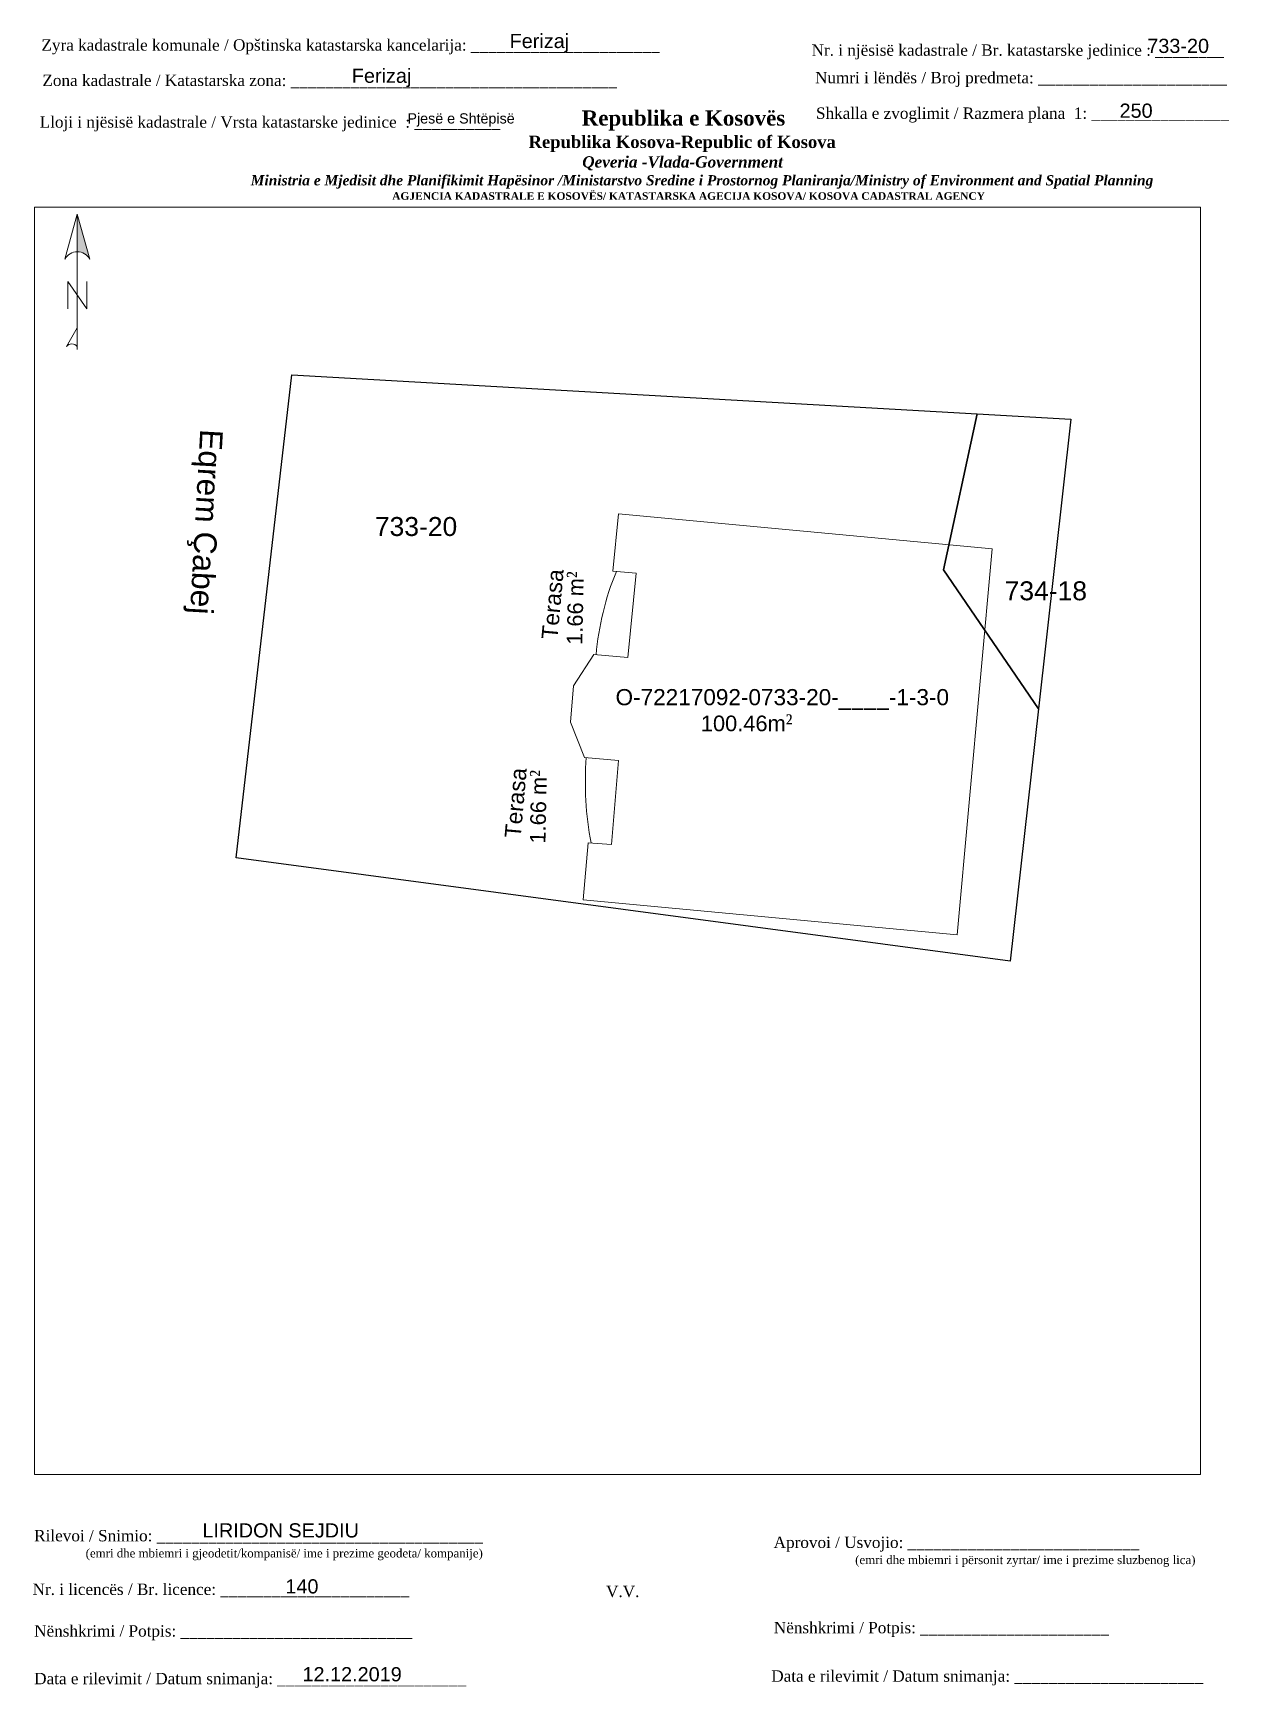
# Paper-space layout 'Kati1' of a CAD drawing. Header units: metres, sheet in millimetres. Extents: x 0 to 211, y 0 to 291.
# The model-space entities are those that its viewports show. They can reach past a viewport. Long polylines and large blocks are cut down to what shows.
import ezdxf

# ---------------------------------------------------------------- set-up
doc = ezdxf.new("R2010")
doc.units = ezdxf.units.M
doc.layers.get('0').update_dxf_attribs({"lineweight": 0})
for name, color, linetype, lineweight in [('emrat e rrugeve', 7, 'Continuous', 0), ('etazha1', 190, 'Continuous', 0), ('etazha1_terasa', 190, 'Continuous', 0), ('Korniza e jashtme', 7, 'Continuous', 0), ('Korniza e jashtme txt', 7, 'Continuous', 0)]:
    doc.layers.add(name, color=color, linetype=linetype, lineweight=lineweight)
doc.layers.add('Nr Parceles Baze', color=7, linetype='Continuous')
doc.layers.add('Parcela Baze', color=7, linetype='Continuous')
doc.styles.get("Standard").update_dxf_attribs({"font": 'arial.ttf'})

# ---------------------------------------------------------------- blocks, each defined once
blk = doc.blocks.new('*U54')
at = {"linetype": 'ByBlock', "lineweight": -2}
blk.add_hatch(color=0, dxfattribs=at).paths.add_polyline_path([(0, 562), (0, 301, -0.269143), (87, 250)])
at = {"color": 0, "linetype": 'ByBlock', "lineweight": -2}
for points in [[(87, 250, 0.580323), (-87, 250), (0, 562), (87, 250), (0, 562), (0, 300)], [(0, -356, 0.5), (-75, -356), (0, -225)]]:
    blk.add_lwpolyline(points, format="xyb", dxfattribs=at)
for points in [[(0, -375), (0, 562)], [(-66, -94), (-66, 94), (66, -94), (66, 94)]]:
    blk.add_lwpolyline(points, dxfattribs=at)

msp = doc.modelspace()

# ---------------------------------------------------------------- linework, layer by layer
at = {"layer": 'etazha1', "color": 1, "elevation": 619.59, "flags": 128}
msp.add_lwpolyline([(7511876.361, 4692118.294), (7511876.175, 4692116.083), (7511875.558, 4692116.127), (7511875.429, 4692114.618), (7511885.301, 4692113.694), (7511886.228, 4692123.884), (7511876.356, 4692124.808), (7511876.209, 4692123.297), (7511876.83, 4692123.239), (7511876.604, 4692121.013), (7511875.706, 4692121.091), (7511875.172, 4692120.269), (7511875.094, 4692119.311), (7511875.461, 4692118.378)], close=True, dxfattribs=at)
at = {"layer": 'etazha1_terasa', "elevation": 619.59, "flags": 128}
for points in [[(7511876.305, 4692123.288, 0.077706), (7511875.769, 4692121.086)], [(7511875.51, 4692118.374, 0.066466), (7511875.636, 4692116.121)]]:
    msp.add_lwpolyline(points, format="xyb", dxfattribs=at)
at = {"layer": 'Parcela Baze'}
for points in [[(7511884.942, 4692123.331), (7511887.445, 4692119.66), (7511886.701, 4692113), (7511866.27, 4692115.73), (7511867.739, 4692128.479), (7511885.831, 4692127.443), (7511884.942, 4692123.331)], [(7511887.445, 4692119.66), (7511884.942, 4692123.331), (7511885.831, 4692127.443), (7511888.297, 4692127.302), (7511887.445, 4692119.66)]]:
    msp.add_lwpolyline(points, dxfattribs=at)

# ---------------------------------------------------------------- texts
at = {"insert": (7511865.92, 4692127.019), "char_height": 0.6, "attachment_point": 1, "rotation": 266.8034}
msp.add_mtext_dynamic_manual_height_columns('Eqrem Çabej', width=18.54012, gutter_width=1, heights=[0], dxfattribs=at)
at = {"layer": 'emrat e rrugeve', "attachment_point": 1}
for s, width, insert, char_height, rotation in [('\\pt4.688;Terasa', 2.03183, (7511874.324, 4692121.52, -619.788), 0.42619, 84.8752), ('1.66 m{\\fGaramond|b0|i0|c0|p18;\\H1.0833x;²}', 2.51217, (7511874.957, 4692121.356), 0.41234, 88.7967), ('\\pt4.688;Terasa', 2.03183, (7511873.35, 4692116.276, -619.788), 0.42619, 84.8752), ('1.66 m{\\fGaramond|b0|i0|c0|p18;\\H1.0833x;²}', 2.51217, (7511873.983, 4692116.111), 0.41234, 88.7967)]:
    msp.add_mtext_dynamic_manual_height_columns(s, width=width, gutter_width=0.935, heights=[0], dxfattribs=dict(at, insert=insert, char_height=char_height, rotation=rotation))
for s, width, insert, char_height in [('\\pt4.688;O-72217092-0733-20-____-1-3-0', 9.34647, (7511876.282, 4692120.183, 619.788), 0.42619), ('100.46m{\\fGaramond|b0|i0|c0|p18;\\H1.0833x;²}', 2.51217, (7511878.533, 4692119.517, 1239.576), 0.41234)]:
    msp.add_mtext_dynamic_manual_height_columns(s, width=width, gutter_width=0.935, heights=[0], dxfattribs=dict(at, insert=insert, char_height=char_height))
at = {"layer": 'Nr Parceles Baze'}
for s, p in [('733-20', (7511869.928, 4692124.223)), ('734-18', (7511886.553, 4692122.526))]:
    msp.add_text(s, height=0.5, dxfattribs=at).set_placement(p)

psp = doc.layouts.new('Kati1')

# ---------------------------------------------------------------- block references
at = {"xscale": 0.0254, "yscale": 0.0254, "zscale": 0.0254}
psp.add_blockref('*U54', (7.95, 245.33), dxfattribs=at)

# ---------------------------------------------------------------- texts
at = {"layer": 'Korniza e jashtme txt'}
for s, insert, char_height, width, attachment_point in [('Ferizaj', (84.04, 291.31), 2.5, 19.3474, 1), ('{\\fTimes New Roman|b0|i0|c0|p18; Zyra kadastrale komunale / Opštinska katastarska kancelarija: ______________________}', (0.89, 290.36), 2, 114.6874, 1), ('{\\fTimes New Roman|b0|i0|c0|p18;Nr. i njësisë kadastrale / Br. katastarske jedinice : ________}', (137.18, 289.46), 2, 98.5379, 1), ('733-20', (196.26, 290.45), 2.5, 23.5616, 1), ('Ferizaj', (56.27, 285.2), 2.5, 40.037, 1), ('{\\fTimes New Roman|b0|i0|c0|p18; Zona kadastrale / Katastarska zona: ______________________________________}', (1.06, 284.14), 2, 101.8807, 1), ('{\\fTimes New Roman|b0|i0|c0|p18; Numri i lëndës / Broj predmeta: ______________________}', (137.03, 284.61), 2, 83.344, 1), ('{\\fTimes New Roman|b0|i0|c0|p18; Lloji i njësisë kadastrale / Vrsta katastarske jedinice  : __________ }', (0.58, 276.81), 2, 108.0893, 1), ('\\pi77.297;{\\fBook Antiqua|b1|i0|c0|p18;\\H1.333x;Republika e Kosovës\\fTimes New Roman|b1|i0|c0|p18;\\P\\pi67.927;\\fBook Antiqua|b1|i0|c0|p18;\\H0.8125x;Republika Kosova-Republic of Kosova\\fTimes New Roman|b1|i0|c0|p18;\\P\\pi77.378;\\fBook Antiqua|b1|i1|c0|p18;\\H0.9233x;Qeveria -Vlada-Government \\P\\pi13.032,l6,t23.033;\\fTimes New Roman|b1|i1|c0|p18;\\H0.9x;Ministria e Mjedisit dhe Planifikimit Hapësinor /Ministarstvo Sredine i Prostornog Planiranja/Ministry of Environment and Spatial Planning\\P\\pi43.931,l0,tz;\\fBook Antiqua|b1|i0|c0|p18;\\H0.7406x;AGJENCIA KADASTRALE E KOSOVËS/ KATASTARSKA AGECIJA KOSOVA/ KOSOVA CADASTRAL AGENCY}', (19.44, 277.84), 2, 191.8237, 1), ('Pjesë e Shtëpisë', (66.06, 277.34), 1.8, 26.834, 1), ('{\\fTimes New Roman|b0|i0|c0|p18; Shkalla e zvoglimit / Razmera plana  1: ________________}', (137.2, 278.36), 2, 98.5379, 1), ('250', (191.38, 279.05), 2.5, 19.3474, 1), ('LIRIDON SEJDIU', (29.97, 29.26), 2.5, 35.1364, 1), ('{\\fTimes New Roman|b0|i0|c0|p18; Rilevoi / Snimio: ______________________________________\\P             \\H0.75x;(emri dhe mbiemri i gjeodetit/kompanisë/ ime i prezime geodeta/ kompanije)}', (-0.39, 28.08), 2, 87.3883, 1), ('{\\fTimes New Roman|b0|i0|c0|p18; Aprovoi / Usvojio: ___________________________\\P                    \\H0.75x;(emri dhe mbiemri i përsonit zyrtar/ ime i prezime sluzbenog lica)}', (129.75, 26.91), 2, 83.344, 1), ('{\\fTimes New Roman|b0|i0|c0|p18; Nr. i licencës / Br. licence: ______________________\\P                                }', (-0.67, 18.65), 2, 83.344, 1), ('140', (44.57, 19.41), 2.5, 5.2174, 1), ('{\\fTimes New Roman|b0|i0|c0|p18;V.V.                                 }', (101.01, 18.27), 2, 9.4297, 1), ('{\\fTimes New Roman|b0|i0|c0|p18; Nënshkrimi / Potpis: ______________________\\P                                 }', (189.53, 11.9), 2, 83.344, 3), ('{\\fTimes New Roman|b0|i0|c0|p18; Nënshkrimi / Potpis: ___________________________\\P                                 }', (-0.39, 11.32), 2, 83.344, 1), ('{\\fTimes New Roman|b0|i0|c0|p18; Data e rilevimit / Datum snimanja: ______________________\\P                                 }', (-0.39, 2.94), 2, 83.344, 1), ('12.12.2019', (47.58, 3.95), 2.5, 19.3474, 1), ('{\\fTimes New Roman|b0|i0|c0|p18; Data e rilevimit / Datum snimanja: ______________________\\P                                 }', (206.1, 3.38), 2, 83.344, 3)]:
    psp.add_mtext(s, dxfattribs=dict(at, insert=insert, char_height=char_height, width=width, attachment_point=attachment_point))

# ---------------------------------------------------------------- viewports
at = {"layer": 'Korniza e jashtme', "view_target_point": (7499131.095, 4689980.516), "view_twist_angle": 360}
psp.add_viewport(center=(103.03, 149.32), size=(205.19, 222.973), view_center_point=(12745.239, 2135.66), view_height=33.4459, dxfattribs=at)

doc.saveas('drawing.dxf')
